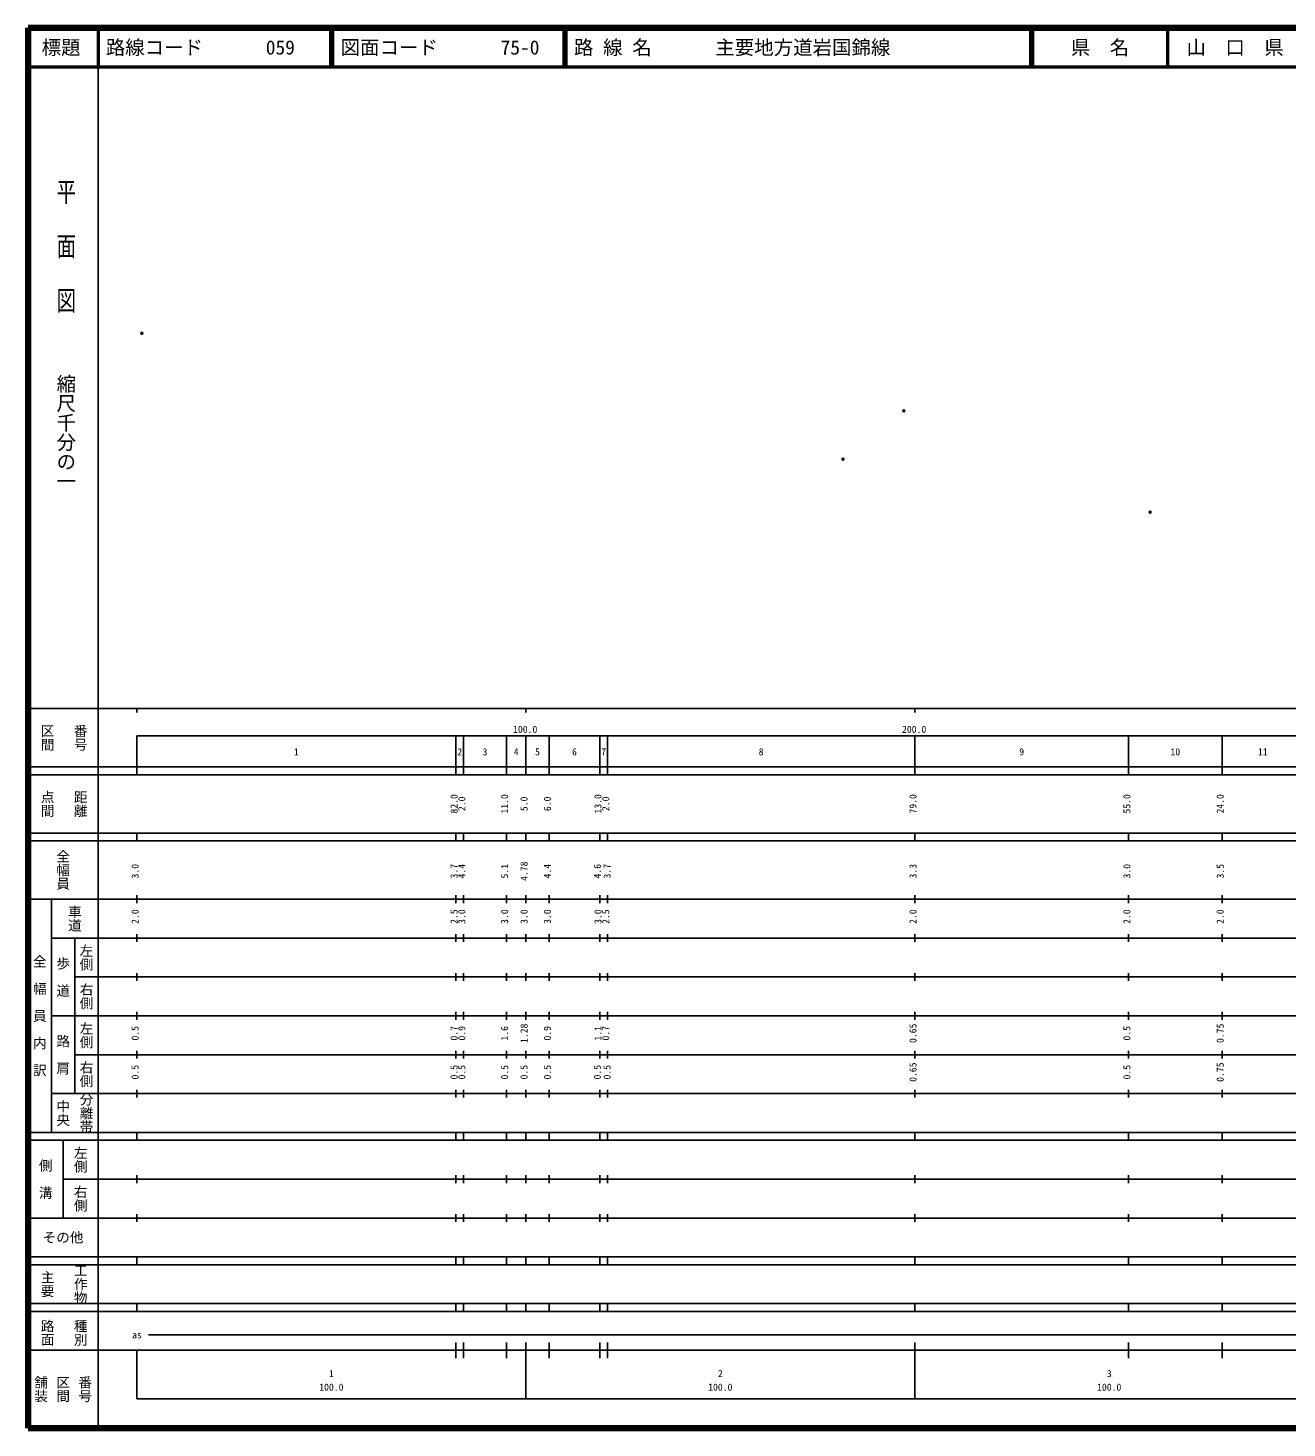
# Model space of a CAD drawing. Units: millimetres on the paper. Extents: x 40 to 680, y 20 to 380.
# Drawn here: x 40 to 363.7, y 20 to 380 of the extents above; entities that cross this region are included whole.
import ezdxf
from ezdxf.enums import TextEntityAlignment as Align

# ---------------------------------------------------------------- set-up
doc = ezdxf.new("R2010")
doc.units = ezdxf.units.MM
doc.header["$PDMODE"] = 32
doc.header["$PDSIZE"] = 0.5
doc.layers.add('M-OTRS', color=6, linetype='Continuous')
doc.layers.add('M-TTL-TXT', color=7, linetype='Continuous')
for name, color, linetype, lineweight in [('M-TTL', 2, 'Continuous', 140), ('M-TTL-BAND', 7, 'Continuous', 25), ('M-TTL-LINE', 7, 'Continuous', 50)]:
    doc.layers.add(name, color=color, linetype=linetype, lineweight=lineweight)
doc.styles.add('@ＭＳ ゴシック', font='')
doc.styles.add('ＭＳ ゴシック', font='')
doc.styles.get('@ＭＳ ゴシック').set_extended_font_data('@MS Gothic')
doc.styles.get('ＭＳ ゴシック').set_extended_font_data('MS Gothic')

msp = doc.modelspace()

# ---------------------------------------------------------------- linework, layer by layer
at = {"layer": 'M-OTRS'}
for p in [(69.286, 301.491), (265.16, 281.559), (249.553, 269.131), (328.503, 255.489)]:
    msp.add_point(p, dxfattribs=at)
at = {"layer": 'M-TTL'}
for p, q in [((40, 380), (40, 20)), ((680, 380), (40, 380)), ((40, 20), (680, 20))]:
    msp.add_line(p, q, dxfattribs=at)
at = {"layer": 'M-TTL-BAND'}
for p, q in [((58, 370), (58, 20)), ((40, 205), (579, 205)), ((68, 205), (68, 204)), ((168, 205), (168, 204)), ((268, 205), (268, 204)), ((68, 198), (579, 198)), ((68, 198), (68, 188)), ((150, 188), (150, 198)), ((152, 188), (152, 198)), ((163, 188), (163, 198)), ((168, 188), (168, 198)), ((174, 188), (174, 198)), ((187, 188), (187, 198)), ((189, 188), (189, 198)), ((268, 188), (268, 198)), ((323, 188), (323, 198)), ((347, 188), (347, 198)), ((40, 190), (579, 190)), ((40, 188), (579, 188)), ((40, 173), (579, 173)), ((68, 171), (68, 173)), ((150, 171), (150, 173)), ((152, 171), (152, 173)), ((163, 171), (163, 173)), ((168, 171), (168, 173)), ((174, 171), (174, 173)), ((187, 171), (187, 173)), ((189, 171), (189, 173)), ((268, 171), (268, 173)), ((323, 171), (323, 173)), ((347, 171), (347, 173)), ((40, 171), (579, 171)), ((40, 156), (579, 156)), ((46, 96), (46, 156)), ((68, 155), (68, 157)), ((150, 155), (150, 157)), ((152, 155), (152, 157)), ((163, 155), (163, 157)), ((168, 155), (168, 157)), ((174, 155), (174, 157)), ((187, 155), (187, 157)), ((189, 155), (189, 157)), ((268, 155), (268, 157)), ((323, 155), (323, 157)), ((347, 155), (347, 157)), ((46, 146), (579, 146)), ((52, 146), (52, 106)), ((68, 145), (68, 147)), ((150, 145), (150, 147)), ((152, 145), (152, 147)), ((163, 145), (163, 147)), ((168, 145), (168, 147)), ((174, 145), (174, 147)), ((187, 145), (187, 147)), ((189, 145), (189, 147)), ((268, 145), (268, 147)), ((323, 145), (323, 147)), ((347, 145), (347, 147)), ((68, 135), (68, 137)), ((150, 135), (150, 137)), ((152, 135), (152, 137)), ((163, 135), (163, 137)), ((168, 135), (168, 137)), ((174, 135), (174, 137)), ((187, 135), (187, 137)), ((189, 135), (189, 137)), ((268, 135), (268, 137)), ((323, 135), (323, 137)), ((347, 135), (347, 137)), ((52, 136), (579, 136)), ((46, 126), (579, 126)), ((68, 125), (68, 127)), ((150, 125), (150, 127)), ((152, 125), (152, 127)), ((163, 125), (163, 127)), ((168, 125), (168, 127)), ((174, 125), (174, 127)), ((187, 125), (187, 127)), ((189, 125), (189, 127)), ((268, 125), (268, 127)), ((323, 125), (323, 127)), ((347, 125), (347, 127)), ((52, 116), (579, 116)), ((68, 115), (68, 117)), ((150, 115), (150, 117)), ((152, 115), (152, 117)), ((163, 115), (163, 117)), ((168, 115), (168, 117)), ((174, 115), (174, 117)), ((187, 115), (187, 117)), ((189, 115), (189, 117)), ((268, 115), (268, 117)), ((323, 115), (323, 117)), ((347, 115), (347, 117)), ((46, 106), (579, 106)), ((68, 105), (68, 107)), ((150, 105), (150, 107)), ((152, 105), (152, 107)), ((163, 105), (163, 107)), ((168, 105), (168, 107)), ((174, 105), (174, 107)), ((187, 105), (187, 107)), ((189, 105), (189, 107)), ((268, 105), (268, 107)), ((323, 105), (323, 107)), ((347, 105), (347, 107)), ((40, 96), (579, 96)), ((40, 94), (579, 94)), ((49, 94), (49, 74)), ((68, 94), (68, 96)), ((150, 94), (150, 96)), ((152, 94), (152, 96)), ((163, 94), (163, 96)), ((168, 94), (168, 96)), ((174, 94), (174, 96)), ((187, 94), (187, 96)), ((189, 94), (189, 96)), ((268, 94), (268, 96)), ((323, 94), (323, 96)), ((347, 94), (347, 96)), ((49, 84), (579, 84)), ((68, 83), (68, 85)), ((150, 83), (150, 85)), ((152, 83), (152, 85)), ((163, 83), (163, 85)), ((168, 83), (168, 85)), ((174, 83), (174, 85)), ((187, 83), (187, 85)), ((189, 83), (189, 85)), ((268, 83), (268, 85)), ((323, 83), (323, 85)), ((347, 83), (347, 85)), ((40, 74), (579, 74)), ((68, 73), (68, 75)), ((150, 73), (150, 75)), ((152, 73), (152, 75)), ((163, 73), (163, 75)), ((168, 73), (168, 75)), ((174, 73), (174, 75)), ((187, 73), (187, 75)), ((189, 73), (189, 75)), ((268, 73), (268, 75)), ((323, 73), (323, 75)), ((347, 73), (347, 75)), ((40, 64), (579, 64)), ((40, 62), (579, 62)), ((68, 62), (68, 64)), ((150, 62), (150, 64)), ((152, 62), (152, 64)), ((163, 62), (163, 64)), ((168, 62), (168, 64)), ((174, 62), (174, 64)), ((187, 62), (187, 64)), ((189, 62), (189, 64)), ((268, 62), (268, 64)), ((323, 62), (323, 64)), ((347, 62), (347, 64)), ((40, 52), (579, 52)), ((68, 50), (68, 52)), ((150, 50), (150, 52)), ((152, 50), (152, 52)), ((163, 50), (163, 52)), ((168, 50), (168, 52)), ((174, 50), (174, 52)), ((187, 50), (187, 52)), ((189, 50), (189, 52)), ((268, 50), (268, 52)), ((323, 50), (323, 52)), ((347, 50), (347, 52)), ((40, 50), (579, 50)), ((71, 44), (565, 44)), ((40, 40), (579, 40)), ((68, 40), (68, 27.5)), ((150, 38), (150, 42)), ((152, 38), (152, 42)), ((163, 38), (163, 42)), ((168, 27.5), (168, 42)), ((174, 38), (174, 42)), ((187, 38), (187, 42)), ((189, 38), (189, 42)), ((268, 27.5), (268, 42)), ((323, 38), (323, 42)), ((347, 38), (347, 42)), ((68, 27.5), (579, 27.5))]:
    msp.add_line(p, q, dxfattribs=at)
at = {"layer": 'M-TTL-LINE'}
for p, q in [((58, 380), (58, 370)), ((117.75, 380), (117.75, 370)), ((118.25, 380), (118.25, 370)), ((177.75, 380), (177.75, 370)), ((178.25, 380), (178.25, 370)), ((297.75, 380), (297.75, 370)), ((298.25, 380), (298.25, 370)), ((333, 380), (333, 370)), ((40, 370), (680, 370))]:
    msp.add_line(p, q, dxfattribs=at)

# ---------------------------------------------------------------- texts
at = {"layer": 'M-TTL-BAND', "style": '@ＭＳ ゴシック', "width": 1.4}
msp.add_text('平  面  図', height=3.666, rotation=270, dxfattribs=at).set_placement((49.777, 306.475), align=Align.MIDDLE_RIGHT)
at = {"layer": 'M-TTL-BAND', "style": '@ＭＳ ゴシック'}
msp.add_text('縮尺千分の一', height=3.666, rotation=270, dxfattribs=at).set_placement((49.777, 261.03), align=Align.MIDDLE_RIGHT)
for s, p in [('区間', (45, 197.5)), ('番号', (53.5, 197.5)), ('点間', (45, 180.5)), ('距離', (53.5, 180.5)), ('全幅員', (49, 163.5)), ('車道', (52, 151)), ('左側', (55, 141)), ('全\u3000幅\u3000員\u3000内\u3000訳', (43, 126)), ('歩\u3000道', (49, 136)), ('右側', (55, 131)), ('左側', (55, 121)), ('路\u3000肩', (49, 116)), ('右側', (55, 111)), ('分離帯', (55, 101)), ('中央', (49, 101)), ('左側', (53.5, 89)), ('側\u3000溝', (44.5, 84)), ('右側', (53.5, 79)), ('工作物', (53.5, 57)), ('主要', (45, 57)), ('路面', (45, 44.5)), ('種別', (53.5, 44.5)), ('舗装', (43.333, 30)), ('区間', (49, 30)), ('番号', (54.667, 30))]:
    msp.add_text(s, height=2.566, rotation=270, dxfattribs=at).set_placement(p, align=Align.MIDDLE_CENTER)
at = {"layer": 'M-TTL-BAND', "style": 'ＭＳ ゴシック'}
for s, p in [('100.0', (167.844, 198.195)), ('200.0', (267.844, 198.195)), ('1', (109, 192.405)), ('2', (151, 192.405)), ('3', (157.5, 192.405)), ('4', (165.5, 192.405)), ('5', (171, 192.405)), ('6', (180.5, 192.405)), ('7', (188, 192.405)), ('8', (228.5, 192.405)), ('9', (295.5, 192.405)), ('10', (335, 192.405)), ('11', (357.5, 192.405)), ('as', (68, 42.5)), ('1', (118, 32.523)), ('2', (218, 32.523)), ('3', (318, 32.523)), ('100.0', (118, 29.033)), ('100.0', (218, 29.033)), ('100.0', (318, 29.033))]:
    msp.add_text(s, height=1.833, dxfattribs=at).set_placement(p, align=Align.BOTTOM_CENTER)
for s, p in [('82.0', (151, 180.5)), ('2.0', (153, 180.5)), ('11.0', (164, 180.5)), ('5.0', (169, 180.5)), ('6.0', (175, 180.5)), ('13.0', (188, 180.5)), ('2.0', (190, 180.5)), ('79.0', (269, 180.5)), ('55.0', (324, 180.5)), ('24.0', (348, 180.5)), ('3.0', (69, 163.174)), ('3.7', (151, 163.174)), ('4.4', (153, 163.174)), ('5.1', (164, 163.174)), ('4.78', (169, 163.174)), ('4.4', (175, 163.174)), ('4.6', (187.843, 163.174)), ('3.7', (190.347, 163.174)), ('3.3', (269, 163.174)), ('3.0', (324, 163.174)), ('3.5', (348, 163.174)), ('2.0', (69, 151.5)), ('2.5', (151, 151.5)), ('3.0', (153, 151.5)), ('3.0', (164, 151.5)), ('3.0', (169, 151.5)), ('3.0', (175, 151.5)), ('3.0', (188, 151.5)), ('2.5', (190, 151.5)), ('2.0', (269, 151.5)), ('2.0', (324, 151.5)), ('2.0', (348, 151.5)), ('0.5', (69, 121.5)), ('0.7', (151, 121.5)), ('0.9', (153, 121.5)), ('1.6', (164, 121.5)), ('1.28', (169, 121.5)), ('0.9', (175, 121.5)), ('1.1', (188, 121.5)), ('0.7', (190, 121.5)), ('0.65', (269, 121.5)), ('0.5', (324, 121.5)), ('0.75', (348, 121.5)), ('0.5', (69, 111.5)), ('0.5', (151, 111.5)), ('0.5', (153, 111.5)), ('0.5', (164, 111.5)), ('0.5', (169, 111.5)), ('0.5', (175, 111.5)), ('0.5', (187.843, 111.5)), ('0.5', (190.347, 111.5)), ('0.65', (269, 111.5)), ('0.5', (324, 111.5)), ('0.75', (348, 111.5))]:
    msp.add_text(s, height=1.833, rotation=90, dxfattribs=at).set_placement(p, align=Align.BOTTOM_CENTER)
msp.add_text('その他', height=2.566, dxfattribs=at).set_placement((49, 69), align=Align.MIDDLE_CENTER)
at = {"layer": 'M-TTL-TXT', "style": 'ＭＳ ゴシック'}
for s, p in [('標題', (48.5, 375)), ('県\u3000名', (315.625, 375)), ('山\u3000口\u3000県', (350.375, 375))]:
    msp.add_text(s, height=3.666, dxfattribs=at).set_placement(p, align=Align.MIDDLE_CENTER)
for s, p in [('路線コード', (60, 375)), ('059', (101.142, 375)), ('図面コード', (120.38, 375)), ('75-0', (161.521, 375)), ('路 線 名', (180.38, 375)), ('主要地方道岩国錦線', (216.734, 375))]:
    msp.add_text(s, height=3.666, dxfattribs=at).set_placement(p, align=Align.MIDDLE_LEFT)

doc.saveas('drawing.dxf')
